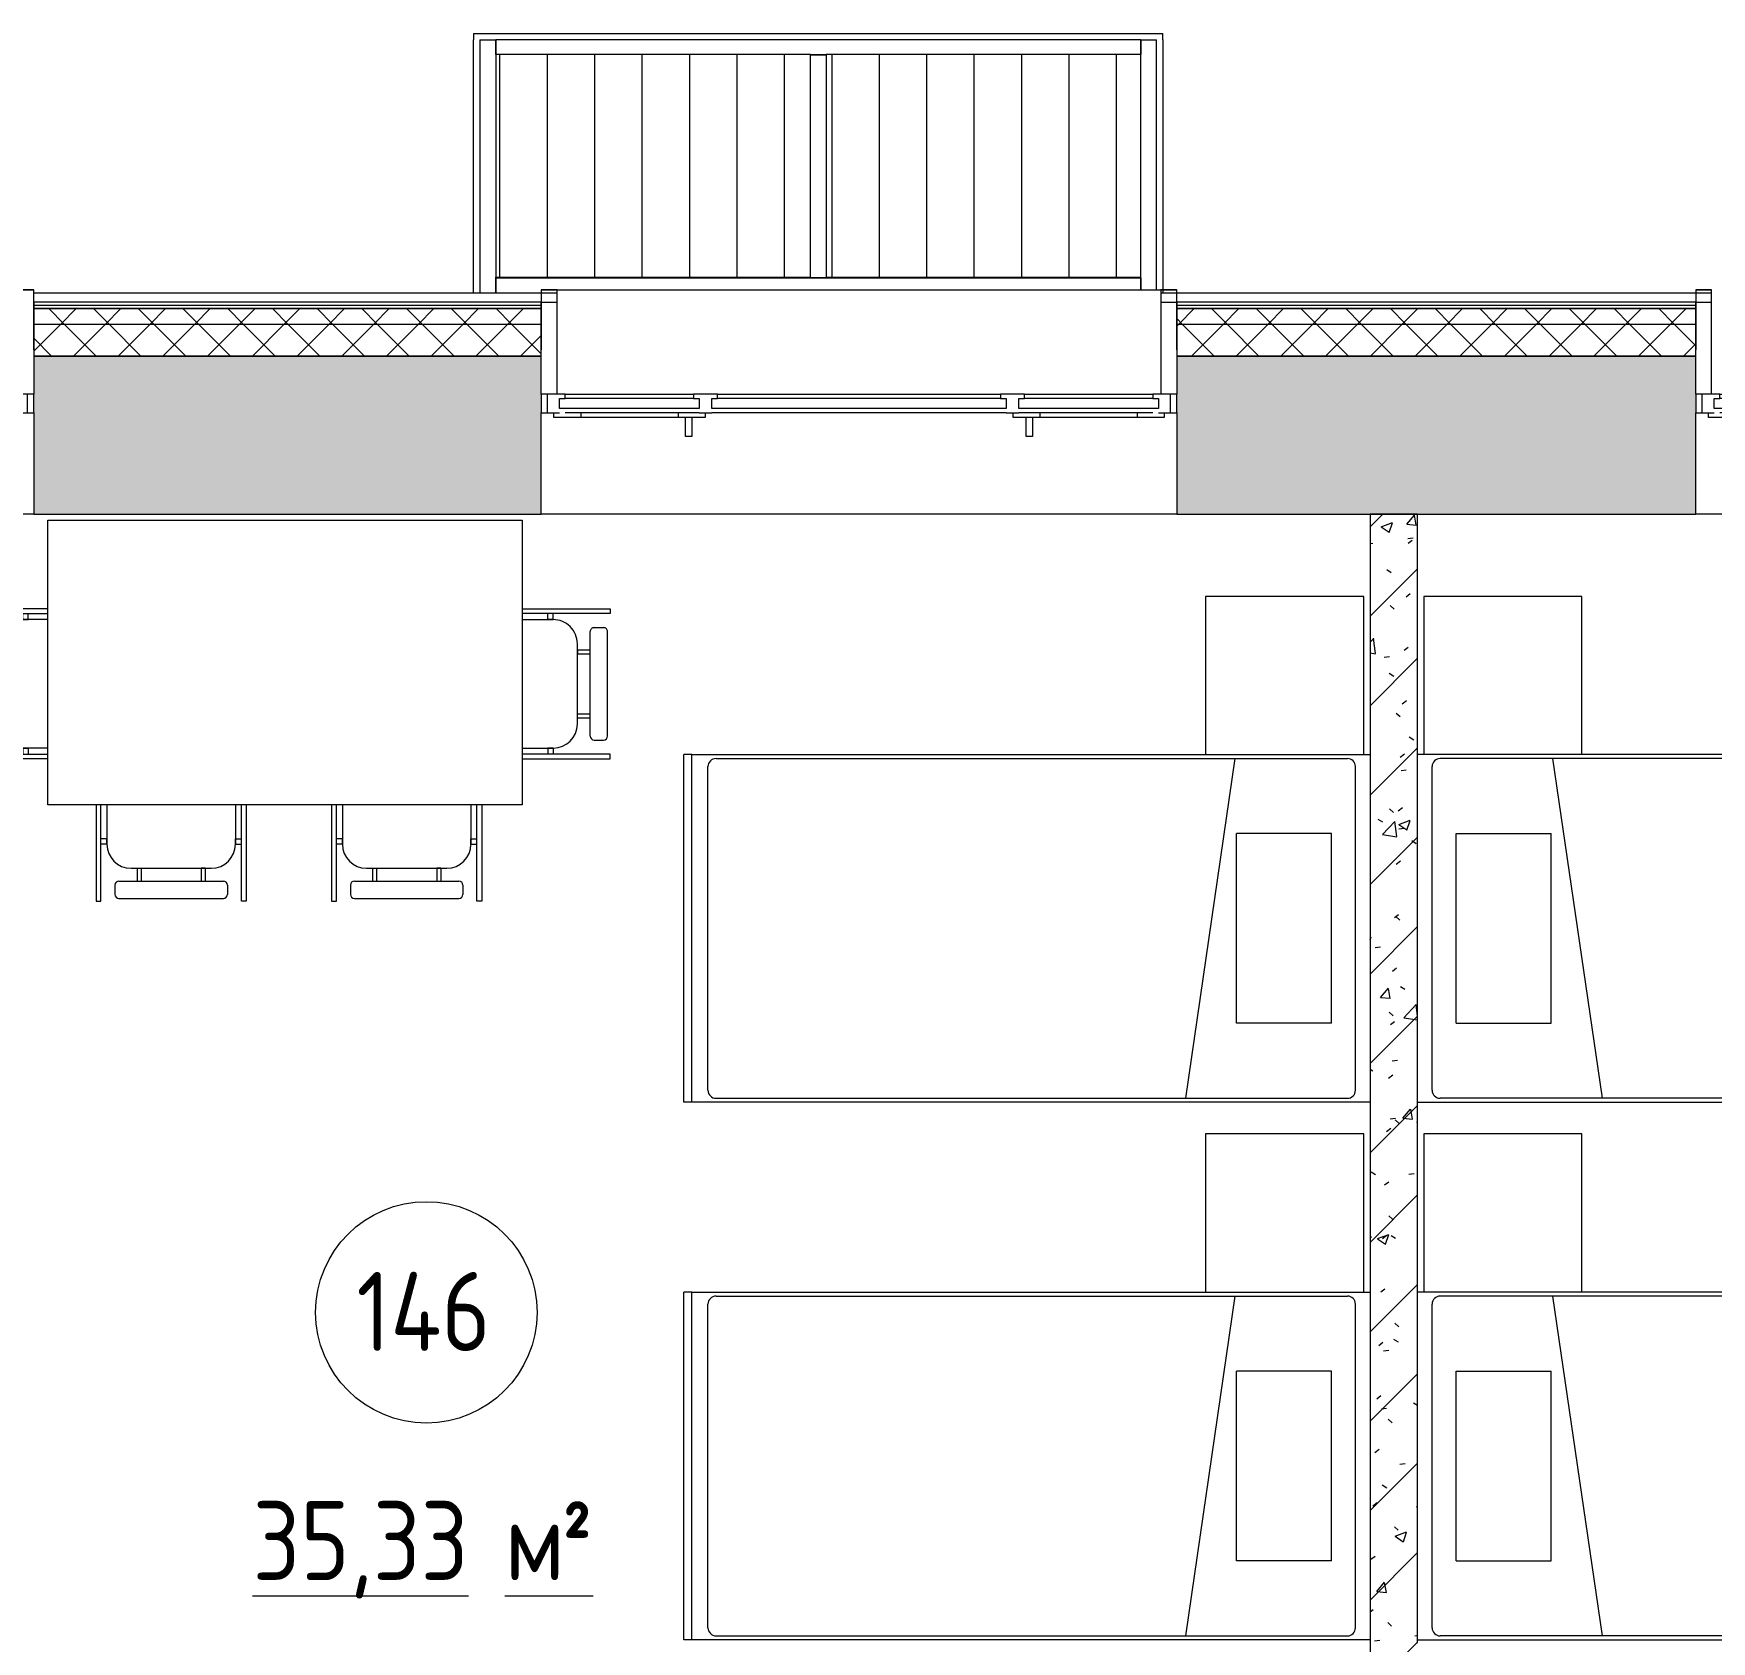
# Model space of a CAD drawing. Header units: millimetres. Extents: x -515342 to 330399, y -224905 to 507333.
# Drawn here: x -309875 to -304569, y -23759 to -18674 of the extents above; entities that cross this region are included whole.
import ezdxf

# ---------------------------------------------------------------- set-up
doc = ezdxf.new("R2010")
doc.units = ezdxf.units.MM
doc.layers.get('0').update_dxf_attribs({"lineweight": 0})
for name, color, linetype, lineweight in [('_ Окна', 7, 'Continuous', 0), ('Витраж', 7, 'Continuous', 0), ('Марки помещений', 7, 'Continuous', 0), ('Мебель', 7, 'Continuous', 0), ('Окна', 7, 'Continuous', 0), ('Панели витража', 7, 'Continuous', 0), ('Стены внутренние', 7, 'Continuous', 0), ('Стены наружные', 7, 'Continuous', 0), ('Стены несущие', 7, 'Continuous', 0), ('Стены отделка', 7, 'Continuous', 0), ('Стены перегородки', 7, 'Continuous', 0), ('Стены штриховка', 7, 'Continuous', 0)]:
    doc.layers.add(name, color=color, linetype=linetype, lineweight=lineweight)
doc.styles.add('GOST Common_1', font='', dxfattribs={"width": 0.9, "height": 250})
doc.styles.add('GOST Common_2', font='', dxfattribs={"width": 0.9, "height": 250})
doc.styles.get('GOST Common_1').set_extended_font_data('GOST Common')
doc.styles.get('GOST Common_2').set_extended_font_data('GOST Common')
pattern_1 = [(45, (0, 0), (-70.71068, 70.71068), []), (135, (0, 0), (-70.71068, -70.71068), [])]
pattern_2 = [(90, (0, 1380.71), (-150, 9e-15), [])]
pattern_3 = [(90, (0, 14773.38), (-150, 9e-15), [])]

# ---------------------------------------------------------------- blocks, each defined once
blk = doc.blocks.new('Окно_ПВХ_3Створки_1Фрамуга-верх - АР_Окно_ОП_1820_h_х1970_3ст2фр-в-9696728-О_АР_П_1_0_000_План 1 этажа')
at = {"layer": '_ Окна'}
for p, q in [((-929, 130), (-1005, 130)), ((-1005, 130), (-1005, 70)), ((-985, 70), (-985, 130)), ((-947, 84), (-947, 116)), ((-947, 116), (-929, 116)), ((-929, 116), (-929, 130)), ((-523, 116), (-929, 116)), ((-447, 130), (-523, 130)), ((-523, 130), (-523, 116)), ((-523, 116), (-505, 116)), ((-505, 116), (-505, 84)), ((-465, 84), (-465, 116)), ((-465, 116), (-447, 116)), ((-447, 116), (-447, 130)), ((447, 116), (-447, 116)), ((523, 130), (447, 130)), ((447, 130), (447, 116)), ((447, 116), (465, 116)), ((465, 116), (465, 84)), ((505, 84), (505, 116)), ((505, 116), (523, 116)), ((523, 116), (523, 130)), ((929, 116), (523, 116)), ((929, 130), (929, 116)), ((1005, 130), (929, 130)), ((929, 116), (947, 116)), ((947, 116), (947, 84)), ((985, 70), (985, 130)), ((1005, 70), (1005, 130)), ((-1005, 70), (-947, 70)), ((-965, 56), (-965, 70)), ((-880, 56), (-965, 56)), ((-505, 84), (-947, 84)), ((-880, 70), (-880, 56)), ((-572, 70), (-572, 56)), ((-487, 56), (-572, 56)), ((-505, 70), (-465, 70)), ((-487, 70), (-487, 56)), ((465, 84), (-465, 84)), ((465, 70), (505, 70)), ((487, 56), (487, 70)), ((572, 56), (487, 56)), ((947, 84), (505, 84)), ((572, 70), (572, 56)), ((880, 70), (880, 56)), ((965, 56), (880, 56)), ((947, 70), (1005, 70)), ((965, 70), (965, 56))]:
    blk.add_line(p, q, dxfattribs=at)
at = {"layer": 'Окна'}
for p, q in [((-929, 130), (-523, 130)), ((-447, 130), (447, 130)), ((523, 130), (929, 130)), ((-505, 70), (-929, 70)), ((-572, 56), (-880, 56)), ((-548.5, -4), (-548.5, 56)), ((-528.5, 56), (-528.5, -4)), ((465, 70), (-465, 70)), ((929, 70), (505, 70)), ((528.5, -4), (528.5, 56)), ((548.5, 56), (548.5, -4)), ((880, 56), (572, 56)), ((-528.5, -4), (-548.5, -4)), ((548.5, -4), (528.5, -4))]:
    blk.add_line(p, q, dxfattribs=at)
blk = doc.blocks.new('Прямоугольный импост - АР_Откос_Металлический_50х330 Белый Левый-9898760-О_АР_П_1_0_000_План 1 этажа')
at = {"layer": 'Витраж', "lineweight": 18}
for p, q in [((0, 40), (-50, 40)), ((-50, 40), (-50, -290)), ((-49, -290), (-49, 39)), ((-49, 39), (-1, 39)), ((-1, 39), (-1, -150)), ((0, -150), (0, 40)), ((-1, -150), (0, -150))]:
    blk.add_line(p, q, dxfattribs=at)
blk = doc.blocks.new('Прямоугольный импост - АР_Откос_Металлический_50х330 Коричневый Левый-9899774-О_АР_П_1_0_000_План 1 этажа')
at = {"layer": 'Витраж'}
blk.add_line((4449.2, 16115), (6359.2, 16115), dxfattribs=at)
blk = doc.blocks.new('Прямоугольный импост - АР_Откос_Металлический_50х330 Коричневый Правый-9899919-О_АР_П_1_0_000_План 1 этажа')
at = {"layer": 'Витраж', "lineweight": 18}
for p, q in [((-50, -290), (-50, 40)), ((-50, 40), (0, 40)), ((-1, 39), (-49, 39)), ((-49, 39), (-49, -290)), ((-1, -150), (-1, 39)), ((0, 40), (0, -150)), ((0, -150), (-1, -150))]:
    blk.add_line(p, q, dxfattribs=at)
blk = doc.blocks.new('Прямоугольный импост - АР_Откос_Металлический_50х330 Коричневый Левый-9899773-О_АР_П_1_0_000_План 1 этажа')
at = {"layer": 'Витраж', "lineweight": 18}
for p, q in [((0, 40), (-50, 40)), ((-50, 40), (-50, -290)), ((-49, -290), (-49, 39)), ((-49, 39), (-1, 39)), ((-1, 39), (-1, -150)), ((0, -150), (0, 40)), ((-1, -150), (0, -150))]:
    blk.add_line(p, q, dxfattribs=at)
blk = doc.blocks.new('Прямоугольный импост - АР_Откос_Металлический_50х330 Белый Правый-9899492-О_АР_П_1_0_000_План 1 этажа')
at = {"layer": 'Витраж', "lineweight": 18}
for p, q in [((-50, -290), (-50, 40)), ((-50, 40), (0, 40)), ((-1, 39), (-49, 39)), ((-49, 39), (-49, -290)), ((-1, -150), (-1, 39)), ((0, 40), (0, -150)), ((0, -150), (-1, -150))]:
    blk.add_line(p, q, dxfattribs=at)
blk = doc.blocks.new('Системная панель - АР_ПанельВитража_Монолитный поликарбонат 6мм-V168-О_АР_П_1_0_000_План 1 этажа')
at = {"layer": 'Панели витража'}
h = blk.add_hatch(dxfattribs=at)
h.set_pattern_fill('FP_67', color=256, style=0, pattern_type=2)
h.set_pattern_definition(pattern_2)
h.paths.add_polyline_path([(67384.9, 16154.1), (68379.9, 16154.1), (68379.9, 16859), (67384.9, 16859)])
h = blk.add_hatch(dxfattribs=at)
h.set_pattern_fill('FP_68', color=256, style=0, pattern_type=2)
h.set_pattern_definition(pattern_3)
h.paths.add_polyline_path([(68358.3, 16152.6), (68379.9, 16152.6), (68379.9, 16154.1), (67384.9, 16154.1), (67384.9, 16152.6)])
for p, q in [((68379.9, 16859), (67384.9, 16859)), ((67384.9, 16859), (67384.9, 16154.1)), ((68379.9, 16154.1), (68379.9, 16859)), ((67384.9, 16154.1), (68379.9, 16154.1)), ((67384.9, 16152.2), (67384.9, 16154.1)), ((68379.9, 16152.2), (68379.9, 16154.1))]:
    blk.add_line(p, q, dxfattribs=at)
blk = doc.blocks.new('Прямоугольный импост - АР_Импост_50х50 _труба_-10238076-О_АР_П_1_0_000_План 1 этажа')
at = {"layer": 'Витраж'}
for p, q in [((18736.4, 16859), (18736.4, 16905)), ((19756.4, 16905), (18736.4, 16905)), ((19756.4, 16857.4), (19731.4, 16857.4))]:
    blk.add_line(p, q, dxfattribs=at)
blk = doc.blocks.new('Прямоугольный импост - АР_Импост_50х50 _труба_-10238077-О_АР_П_1_0_000_План 1 этажа')
at = {"layer": 'Витраж'}
for p, q in [((55674.9, 16152.6), (56694.9, 16152.6)), ((56694.9, 16152.6), (56694.9, 16115))]:
    blk.add_line(p, q, dxfattribs=at)
blk = doc.blocks.new('Прямоугольный импост - АР_Импост_50х50 _труба_-V158-О_АР_П_1_0_000_План 1 этажа')
at = {"layer": 'Витраж'}
for p, q in [((56694.9, 16905), (56744.9, 16905)), ((56694.9, 16859), (56694.9, 16905)), ((56744.9, 16115), (56744.9, 16905)), ((56694.9, 16115), (56694.9, 16152.6))]:
    blk.add_line(p, q, dxfattribs=at)
blk = doc.blocks.new('Прямоугольный импост - АР_Импост_50х50 _труба_-V165-О_АР_П_1_0_000_План 1 этажа')
at = {"layer": 'Витраж'}
for p, q in [((62629.9, 16905), (62679.9, 16905)), ((62629.9, 16905), (62629.9, 16105)), ((62679.9, 16905), (62679.9, 16859)), ((62679.9, 16152.6), (62679.9, 16105))]:
    blk.add_line(p, q, dxfattribs=at)
blk = doc.blocks.new('Системная панель - АР_ПанельВитража_Монолитный поликарбонат 6мм-V169-О_АР_П_1_0_000_План 1 этажа')
at = {"layer": 'Панели витража'}
h = blk.add_hatch(dxfattribs=at)
h.set_pattern_fill('FP_67', color=256, style=0, pattern_type=2)
h.set_pattern_definition(pattern_2)
h.paths.add_polyline_path([(66339.9, 16154.1), (67334.9, 16154.1), (67334.9, 16859), (66339.9, 16859)])
h = blk.add_hatch(dxfattribs=at)
h.set_pattern_fill('FP_68', color=256, style=0, pattern_type=2)
h.set_pattern_definition(pattern_3)
h.paths.add_polyline_path([(66581.6, 16152.6), (67334.9, 16152.6), (67334.9, 16154.1), (66339.9, 16154.1), (66339.9, 16152.6)])
for p, q in [((67334.9, 16859), (66339.9, 16859)), ((66339.9, 16859), (66339.9, 16154.1)), ((67334.9, 16154.1), (67334.9, 16859)), ((66339.9, 16154.1), (67334.9, 16154.1)), ((66339.9, 16152.2), (66339.9, 16154.1)), ((67334.9, 16152.2), (67334.9, 16154.1))]:
    blk.add_line(p, q, dxfattribs=at)
blk = doc.blocks.new('Прямоугольный импост - АР_Импост_50х50 _труба_-10238080-О_АР_П_1_0_000_План 1 этажа')
at = {"layer": 'Витраж'}
for p, q in [((20776.4, 16905), (19756.4, 16905)), ((20776.4, 16905), (20776.4, 16859)), ((19781.4, 16857.4), (19756.4, 16857.4))]:
    blk.add_line(p, q, dxfattribs=at)
blk = doc.blocks.new('Прямоугольный импост - АР_Импост_50х50 _труба_-V167-О_АР_П_1_0_000_План 1 этажа')
at = {"layer": 'Витраж'}
for p, q in [((62679.9, 16105), (62679.9, 16152.6)), ((62679.9, 16152.6), (63699.9, 16152.6))]:
    blk.add_line(p, q, dxfattribs=at)
blk = doc.blocks.new('Прямоугольный импост - АР_Импост_50х50 _труба_-V161-О_АР_П_1_0_000_План 1 этажа')
at = {"layer": 'Витраж'}
for p, q in [((55649.9, 16857.4), (55699.9, 16857.4)), ((55699.9, 16152.6), (55649.9, 16152.6))]:
    blk.add_line(p, q, dxfattribs=at)
blk = doc.blocks.new('СД_Люблино_Фасады_rvt-1-О_АР_П_1_0_000_План 1 этажа')
at = {"layer": 'Стены внутренние'}
h = blk.add_hatch(dxfattribs=at)
h.set_pattern_fill('FP_1', color=256, style=0, pattern_type=2)
h.set_pattern_definition([(45, (0, 0), (-224.5064, 224.5064), []), (45, (224.5, 0), (-224.5064, 224.5064), [396.875, -79.375, 3.353, -76.022])])
h.paths.add_polyline_path([(95008.7, 15405), (95268.9, 15405), (95268.9, 15905), (93672.7, 15905), (93672.7, 15405), (94120.4, 15405)])
h.paths.add_polyline_path([(101935, 15405), (101935, 15905), (97278.9, 15905), (97278.9, 15405), (101435, 15405)])
h.paths.add_polyline_path([(91662.7, 15405), (91662.7, 15905), (90062.5, 15905), (90062.5, 15405), (91455.3, 15405)])
h.paths.add_polyline_path([(88052.5, 15405), (88052.5, 15905), (86472.6, 15905), (86472.6, 15405), (87902, 15405)])
h.paths.add_polyline_path([(83460.2, 15405), (84462.6, 15405), (84462.6, 15905), (82935.3, 15905), (82935.3, 15405)])
h.paths.add_polyline_path([(80925.3, 15405), (80925.3, 15905), (79340.3, 15905), (79340.3, 15405), (80795.2, 15405)])
h.paths.add_polyline_path([(72144.8, 15405), (73729.7, 15405), (73729.7, 15905), (72144.8, 15905), (72144.8, 15520.8)])
h.paths.add_polyline_path([(70134.8, 15405), (70134.8, 15905), (68493.6, 15905), (68493.6, 15405), (69731.3, 15405)])
h.paths.add_polyline_path([(76353.4, 15405), (77330.3, 15405), (77330.3, 15905), (75739.7, 15905), (75739.7, 15405)])
h.paths.add_polyline_path([(60500.1, 15405), (62868.6, 15405), (62868.6, 15905), (60500.1, 15905), (60500.1, 15725)])
h.paths.add_polyline_path([(64878.6, 15405), (66483.6, 15405), (66483.6, 15905), (64878.6, 15905), (64878.6, 15520.8)])
h.paths.add_polyline_path([(58090.1, 15405), (58090.1, 15905), (56894.2, 15905), (56894.2, 15405), (57698.2, 15405)])
h.paths.add_polyline_path([(51650.9, 15405), (54484.2, 15405), (54484.2, 15905), (51650.9, 15905)])
h.paths.add_polyline_path([(49990.9, 15405), (49990.9, 15905), (47243.8, 15905), (47243.8, 15405), (49703, 15405)])
h.paths.add_polyline_path([(40819.6, 15405), (41213.8, 15405), (41213.8, 15905), (38819.5, 15905), (38819.5, 15405), (39931.2, 15405)])
h.paths.add_polyline_path([(44833.8, 15405), (44833.8, 15905), (43623.8, 15905), (43623.8, 15405), (44430.3, 15405)])
h.paths.add_polyline_path([(36809.5, 15405), (36809.5, 15905), (35219.5, 15905), (35219.5, 15405), (36406, 15405)])
h.paths.add_polyline_path([(29609.5, 15405), (29609.5, 15905), (28023.1, 15905), (28023.1, 15405), (29271.1, 15405)])
h.paths.add_polyline_path([(31619.5, 15405), (33209.5, 15405), (33209.5, 15905), (31619.5, 15905), (31619.5, 15520.8)])
h.paths.add_polyline_path([(17210.3, 15405), (18800.9, 15405), (18800.9, 15905), (17210.3, 15905), (17210.3, 15725)])
h.paths.add_polyline_path([(20810.9, 15405), (22415.8, 15405), (22415.8, 15905), (20810.9, 15905), (20810.9, 15725)])
h.paths.add_polyline_path([(15200.3, 15405), (15200.3, 15905), (13615.3, 15905), (13615.3, 15405), (15057.5, 15405)])
h.paths.add_polyline_path([(24425.8, 15405), (26013.1, 15405), (26013.1, 15905), (24425.8, 15905), (24425.8, 15520.8)])
h.paths.add_polyline_path([(10024.1, 15405), (11605.3, 15405), (11605.3, 15905), (10024.1, 15905), (10024.1, 15725)])
h.paths.add_polyline_path([(6409.2, 15405), (8014.1, 15405), (8014.1, 15905), (6409.2, 15905), (6409.2, 15725)])
h.paths.add_polyline_path([(4399.2, 15405), (4399.2, 15905), (2875, 15905), (2875, 15405), (4397.3, 15405)])
h.paths.add_polyline_path([(1325, 15405), (1325, 15905), (-305, 15905), (-305, 15405), (843.9, 15405)])
at = {"layer": 'Стены наружные'}
h = blk.add_hatch(dxfattribs=at)
h.set_pattern_fill('FP_10', color=256, style=0, pattern_type=2)
h.set_pattern_definition(pattern_1)
h.paths.add_polyline_path([(102085, 16005), (102085, 16055), (97278.9, 16055), (97278.9, 16005), (102035, 16005)])
h.paths.add_polyline_path([(95268.9, 16005), (95268.9, 16055), (93672.7, 16055), (93672.7, 16005), (95008.7, 16005)])
h.paths.add_polyline_path([(83460.2, 16005), (84462.6, 16005), (84462.6, 16055), (82935.3, 16055), (82935.3, 16005)])
h.paths.add_polyline_path([(86472.6, 16005), (88052.5, 16005), (88052.5, 16055), (86472.6, 16055)])
h.paths.add_polyline_path([(80925.3, 16005), (80925.3, 16055), (79340.3, 16055), (79340.3, 16005), (80795.2, 16005)])
h.paths.add_polyline_path([(90062.5, 16005), (91662.7, 16005), (91662.7, 16055), (90062.5, 16055)])
h.paths.add_polyline_path([(77330.3, 16005), (77330.3, 16055), (75739.7, 16055), (75739.7, 16005), (77241.8, 16005)])
h.paths.add_polyline_path([(51650.9, 16005), (54484.2, 16005), (54484.2, 16055), (51650.9, 16055)])
h.paths.add_polyline_path([(70134.8, 16005), (70134.8, 16055), (68493.6, 16055), (68493.6, 16005), (69246.7, 16005)])
h.paths.add_polyline_path([(61251.5, 16005), (62868.6, 16005), (62868.6, 16055), (60500.1, 16055), (60500.1, 16005)])
h.paths.add_polyline_path([(72144.8, 16005), (73729.7, 16005), (73729.7, 16055), (72144.8, 16055)])
h.paths.add_polyline_path([(57698.2, 16005), (58090.1, 16005), (58090.1, 16055), (56894.2, 16055), (56894.2, 16005)])
h.paths.add_polyline_path([(66483.6, 16005), (66483.6, 16055), (64878.6, 16055), (64878.6, 16005), (65693.3, 16005)])
h.paths.add_polyline_path([(49990.9, 16005), (49990.9, 16055), (47243.8, 16055), (47243.8, 16005), (49703, 16005)])
h.paths.add_polyline_path([(36377.8, 16005), (36809.5, 16005), (36809.5, 16055), (35219.5, 16055), (35219.5, 16005), (35489.5, 16005)])
h.paths.add_polyline_path([(39042.9, 16005), (41213.8, 16005), (41213.8, 16055), (38819.5, 16055), (38819.5, 16005)])
h.paths.add_polyline_path([(44373, 16005), (44833.8, 16005), (44833.8, 16055), (43623.8, 16055), (43623.8, 16005)])
h.paths.add_polyline_path([(29271.1, 16005), (29609.5, 16005), (29609.5, 16055), (28023.1, 16055), (28023.1, 16005), (28382.7, 16005)])
h.paths.add_polyline_path([(24425.8, 16005), (26013.1, 16005), (26013.1, 16055), (24425.8, 16055)])
h.paths.add_polyline_path([(33209.5, 16005), (33209.5, 16055), (31619.5, 16055), (31619.5, 16005), (32824.4, 16005)])
h.paths.add_polyline_path([(11605.3, 16005), (11605.3, 16055), (10024.1, 16055), (10024.1, 16005), (11504.1, 16005)])
h.paths.add_polyline_path([(20810.9, 16005), (22415.8, 16005), (22415.8, 16055), (20810.9, 16055)])
h.paths.add_polyline_path([(18610.9, 16005), (18800.9, 16005), (18800.9, 16055), (17210.3, 16055), (17210.3, 16005), (17722.5, 16005)])
h.paths.add_polyline_path([(15200.3, 16005), (15200.3, 16055), (13615.3, 16055), (13615.3, 16005), (15057.5, 16005)])
h.paths.add_polyline_path([(8014.1, 16005), (8014.1, 16055), (6409.2, 16055), (6409.2, 16005), (7950.7, 16005)])
h.paths.add_polyline_path([(397.7, 16005), (397.7, 16055), (-405, 16055), (-405, 16005), (-44.4, 16005)])
h.paths.add_polyline_path([(4399.2, 16005), (4399.2, 16055), (3897.7, 16055), (3897.7, 16005), (4397.3, 16005)])
h = blk.add_hatch(dxfattribs=at)
h.set_pattern_fill('FP_10', color=256, style=0, pattern_type=2)
h.set_pattern_definition(pattern_1)
h.paths.add_polyline_path([(93672.7, 15905), (95268.9, 15905), (95268.9, 16005), (93672.7, 16005)])
h.paths.add_polyline_path([(102035, 15905), (102035, 16005), (97278.9, 16005), (97278.9, 15905), (101935, 15905)])
h.paths.add_polyline_path([(84348.6, 15905), (84462.6, 15905), (84462.6, 16005), (82935.3, 16005), (82935.3, 15905), (83460.2, 15905)])
h.paths.add_polyline_path([(87013.6, 15905), (88052.5, 15905), (88052.5, 16005), (86472.6, 16005), (86472.6, 15905)])
h.paths.add_polyline_path([(90062.5, 15905), (91662.7, 15905), (91662.7, 16005), (90062.5, 16005)])
h.paths.add_polyline_path([(73688.4, 15905), (73729.7, 15905), (73729.7, 16005), (72144.8, 16005), (72144.8, 15905), (72800.1, 15905)])
h.paths.add_polyline_path([(75739.7, 15905), (77330.3, 15905), (77330.3, 16005), (75739.7, 16005)])
h.paths.add_polyline_path([(79340.3, 15905), (80925.3, 15905), (80925.3, 16005), (79340.3, 16005)])
h.paths.add_polyline_path([(69246.7, 15905), (70134.8, 15905), (70134.8, 16005), (68493.6, 16005), (68493.6, 15905)])
h.paths.add_polyline_path([(62868.6, 15905), (62868.6, 16005), (60500.1, 16005), (60500.1, 15905), (62139.9, 15905)])
h.paths.add_polyline_path([(65693.3, 15905), (66483.6, 15905), (66483.6, 16005), (64878.6, 16005), (64878.6, 15905)])
h.paths.add_polyline_path([(52368.1, 15905), (54484.2, 15905), (54484.2, 16005), (51650.9, 16005), (51650.9, 15905)])
h.paths.add_polyline_path([(58090.1, 15905), (58090.1, 16005), (56894.2, 16005), (56894.2, 15905), (57698.2, 15905)])
h.paths.add_polyline_path([(47926.3, 15905), (49990.9, 15905), (49990.9, 16005), (47243.8, 16005), (47243.8, 15905)])
h.paths.add_polyline_path([(43623.8, 15905), (44833.8, 15905), (44833.8, 16005), (43623.8, 16005)])
h.paths.add_polyline_path([(41213.8, 15905), (41213.8, 16005), (38819.5, 16005), (38819.5, 15905), (40819.6, 15905)])
h.paths.add_polyline_path([(31936.1, 15905), (33209.5, 15905), (33209.5, 16005), (31619.5, 16005), (31619.5, 15905)])
h.paths.add_polyline_path([(36809.5, 15905), (36809.5, 16005), (35219.5, 16005), (35219.5, 15905), (36377.8, 15905)])
h.paths.add_polyline_path([(29609.5, 15905), (29609.5, 16005), (28023.1, 16005), (28023.1, 15905), (29271.1, 15905)])
h.paths.add_polyline_path([(26013.1, 15905), (26013.1, 16005), (24425.8, 16005), (24425.8, 15905), (25717.7, 15905)])
h.paths.add_polyline_path([(20810.9, 15905), (22415.8, 15905), (22415.8, 16005), (20810.9, 16005)])
h.paths.add_polyline_path([(18800.9, 15905), (18800.9, 16005), (17210.3, 16005), (17210.3, 15905), (18610.9, 15905)])
h.paths.add_polyline_path([(15057.5, 15905), (15200.3, 15905), (15200.3, 16005), (13615.3, 16005), (13615.3, 15905)])
h.paths.add_polyline_path([(11504.1, 15905), (11605.3, 15905), (11605.3, 16005), (10024.1, 16005), (10024.1, 15905)])
h.paths.add_polyline_path([(8014.1, 15905), (8014.1, 16005), (6409.2, 16005), (6409.2, 15905), (7950.7, 15905)])
h.paths.add_polyline_path([(-44.4, 15905), (397.7, 15905), (397.7, 16005), (-305, 16005), (-305, 15905)])
h.paths.add_polyline_path([(4399.2, 15905), (4399.2, 16005), (3897.7, 16005), (3897.7, 15905), (4397.3, 15905)])
at = {"layer": 'Стены внутренние'}
for p, q in [((66269.9, 16925), (68449.9, 16925)), ((66269.9, 16925), (66269.9, 16905)), ((66269.9, 16105), (66269.9, 16905)), ((68449.9, 16905), (68449.9, 16925)), ((68449.9, 16905), (68449.9, 16114.9)), ((64878.6, 16105), (66483.6, 16105)), ((66484.5, 16105), (66532.6, 16105)), ((68444.5, 16105), (68492.6, 16105)), ((68449.9, 16114), (68449.9, 16105)), ((68493.6, 16105), (70134.8, 16105)), ((70135.7, 16105), (70183.8, 16105)), ((66484.4, 16075), (66532.7, 16075)), ((68444.4, 16075), (68492.8, 16075)), ((70135.6, 16075), (70183.9, 16075)), ((64878.6, 15405), (62868.6, 15405)), ((68493.6, 15405), (66483.6, 15405)), ((72144.8, 15405), (70134.8, 15405))]:
    blk.add_line(p, q, dxfattribs=at)
at = {"layer": 'Стены несущие'}
for p, q in [((64878.6, 15905), (64878.6, 15785)), ((66483.6, 15905), (64878.6, 15905)), ((64878.6, 15905), (66483.6, 15905)), ((66483.6, 15785), (66483.6, 15905)), ((68493.6, 15905), (68493.6, 15785)), ((70134.8, 15905), (68493.6, 15905)), ((68493.6, 15905), (70134.8, 15905)), ((70134.8, 15785), (70134.8, 15905)), ((64878.6, 15725), (64878.6, 15405)), ((66483.6, 15405), (66483.6, 15725)), ((68493.6, 15725), (68493.6, 15405)), ((70134.8, 15405), (70134.8, 15725)), ((64878.6, 15405), (66483.6, 15405)), ((68493.6, 15405), (70134.8, 15405))]:
    blk.add_line(p, q, dxfattribs=at)
at = {"layer": 'Стены отделка', "lineweight": 9}
for p, q in [((66483.6, 16075), (64878.6, 16075)), ((64878.6, 16075), (64878.6, 16065)), ((64878.6, 16065), (64878.6, 16055)), ((64878.6, 16055), (64878.6, 16005)), ((66483.6, 16065), (66483.6, 16075)), ((66483.6, 16055), (66483.6, 16065)), ((66483.6, 16005), (66483.6, 16055)), ((70134.8, 16075), (68493.6, 16075)), ((68493.6, 16075), (68493.6, 16065)), ((68493.6, 16065), (68493.6, 16055)), ((68493.6, 16055), (68493.6, 16005)), ((70134.8, 16065), (70134.8, 16075)), ((70134.8, 16055), (70134.8, 16065)), ((70134.8, 16005), (70134.8, 16055)), ((64878.6, 16005), (64878.6, 15905)), ((66483.6, 15905), (66483.6, 16005)), ((68493.6, 16005), (68493.6, 15905)), ((70134.8, 15905), (70134.8, 16005))]:
    blk.add_line(p, q, dxfattribs=at)
at = {"layer": 'Стены штриховка'}
for p, q in [((66483.6, 16065), (64878.6, 16065)), ((66483.6, 16055), (64878.6, 16055)), ((64878.6, 16055), (66483.6, 16055)), ((70134.8, 16065), (68493.6, 16065)), ((70134.8, 16055), (68493.6, 16055)), ((68493.6, 16055), (70134.8, 16055)), ((66483.6, 16005), (64878.6, 16005)), ((70134.8, 16005), (68493.6, 16005))]:
    blk.add_line(p, q, dxfattribs=at)
at = {"layer": 'Витраж', "lineweight": 9}
for name, p in [('Прямоугольный импост - АР_Импост_50х50 _труба_-V165-О_АР_П_1_0_000_План 1 этажа', (3660, 0)), ('Прямоугольный импост - АР_Импост_50х50 _труба_-10238076-О_АР_П_1_0_000_План 1 этажа', (47603.5, 0)), ('Прямоугольный импост - АР_Импост_50х50 _труба_-10238080-О_АР_П_1_0_000_План 1 этажа', (47603.5, 0)), ('Прямоугольный импост - АР_Импост_50х50 _труба_-V158-О_АР_П_1_0_000_План 1 этажа', (11685, 0)), ('Прямоугольный импост - АР_Импост_50х50 _труба_-V161-О_АР_П_1_0_000_План 1 этажа', (11685, 0)), ('Прямоугольный импост - АР_Импост_50х50 _труба_-V167-О_АР_П_1_0_000_План 1 этажа', (3660, 0)), ('Прямоугольный импост - АР_Импост_50х50 _труба_-10238077-О_АР_П_1_0_000_План 1 этажа', (11685, 0)), ('Прямоугольный импост - АР_Откос_Металлический_50х330 Белый Левый-9898760-О_АР_П_1_0_000_План 1 этажа', (64878.6, 16075)), ('Прямоугольный импост - АР_Откос_Металлический_50х330 Коричневый Левый-9899774-О_АР_П_1_0_000_План 1 этажа', (62084.4, 0)), ('Прямоугольный импост - АР_Откос_Металлический_50х330 Коричневый Левый-9899773-О_АР_П_1_0_000_План 1 этажа', (68493.6, 16075))]:
    blk.add_blockref(name, p, dxfattribs=at)
at = {"layer": 'Витраж', "lineweight": 9, "extrusion": (0, 0, -1)}
for name, p in [('Прямоугольный импост - АР_Откос_Металлический_50х330 Коричневый Правый-9899919-О_АР_П_1_0_000_План 1 этажа', (-66483.6, 16075)), ('Прямоугольный импост - АР_Откос_Металлический_50х330 Белый Правый-9899492-О_АР_П_1_0_000_План 1 этажа', (-70134.8, 16075))]:
    blk.add_blockref(name, p, dxfattribs=at)
at = {"layer": 'Окна', "lineweight": 9}
for p in [(63873.6, 15655), (67488.6, 15655), (71139.8, 15655)]:
    blk.add_blockref('Окно_ПВХ_3Створки_1Фрамуга-верх - АР_Окно_ОП_1820_h_х1970_3ст2фр-в-9696728-О_АР_П_1_0_000_План 1 этажа', p, dxfattribs=at)
at = {"layer": 'Панели витража', "lineweight": 9}
for name in ['Системная панель - АР_ПанельВитража_Монолитный поликарбонат 6мм-V169-О_АР_П_1_0_000_План 1 этажа', 'Системная панель - АР_ПанельВитража_Монолитный поликарбонат 6мм-V168-О_АР_П_1_0_000_План 1 этажа']:
    blk.add_blockref(name, (0, 0), dxfattribs=at)
blk = doc.blocks.new('Кровать-Больница - 1100 x 2200 мм-V21-О_АР_П_1_0_000_План 1 этажа')
at = {"layer": 'Мебель'}
for p, q in [((-141.5, 678.8), (-141.5, -1465.6)), ((958.5, -1465.6), (958.5, 678.8)), ((-128.8, -1389.4), (-128.8, 607.4)), ((-103.4, 632.8), (920.4, 632.8)), ((945.8, -1389.4), (945.8, 607.4)), ((108.5, 556.6), (108.5, 256.6)), ((108.5, 556.6), (708.5, 556.6)), ((708.5, 556.6), (708.5, 256.6)), ((945.8, 251.8), (-128.8, 95.1)), ((108.5, 256.6), (708.5, 256.6)), ((-103.4, -1414.8), (920.4, -1414.8)), ((-141.5, -1465.6), (-141.5, -1491)), ((-141.5, -1465.6), (958.5, -1465.6)), ((958.5, -1465.6), (958.5, -1491)), ((-141.5, -1491), (958.5, -1491))]:
    blk.add_line(p, q, dxfattribs=at)
for centre, start, end in [((-103.4, 607.4), 90, 180), ((920.4, 607.4), 0, 90), ((-103.4, -1389.4), 180, 270), ((920.4, -1389.4), 270, 0)]:
    blk.add_arc(centre, 25.4, start, end, dxfattribs=at)
blk = doc.blocks.new('Прикроватная тумба - Прикроватная тумба-V22-О_АР_П_1_0_000_План 1 этажа')
at = {"layer": 'Мебель'}
for p, q in [((500, 500), (0, 500)), ((0, 500), (0, 0)), ((500, 0), (500, 500))]:
    blk.add_line(p, q, dxfattribs=at)
blk = doc.blocks.new('Стол-Прямоугольный - 1500х900 мм-8945557-О_АР_П_1_0_000_План 1 этажа')
at = {"layer": 'Мебель'}
for p, q in [((-750, 450), (750, 450)), ((-750, -450), (-750, 450)), ((750, 450), (750, -450)), ((750, -450), (-750, -450))]:
    blk.add_line(p, q, dxfattribs=at)
blk = doc.blocks.new('Стул-Штабель - Стул-Штабель-8767036-О_АР_П_1_0_000_План 1 этажа')
at = {"layer": 'Мебель'}
for p, q in [((-416.6, -124.4), (-416.6, 134.5)), ((-416.6, 134.5), (-401.3, 134.5)), ((-401.3, 134.5), (-401.3, -124.4)), ((-356.8, 84.1), (-356.8, 113.6)), ((-344.1, 126.3), (-13.9, 126.3)), ((-1.2, 84.1), (-1.2, 113.6)), ((43.2, 134.5), (43.2, -124.4)), ((58.6, 134.5), (43.2, 134.5)), ((58.6, -124.4), (58.6, 134.5)), ((-344.1, 71.4), (-13.9, 71.4)), ((-286.9, 30.8), (-286.9, 71.4)), ((-274.2, 30.8), (-274.2, 71.4)), ((-83.8, 30.8), (-83.8, 71.4)), ((-71.1, 30.8), (-71.1, 71.4)), ((-306, 30.8), (-52, 30.8)), ((-286.9, 30.8), (-274.2, 30.8)), ((-71.1, 30.8), (-83.8, 30.8)), ((-401.3, -45.4), (-401.3, -62.4)), ((-382.2, -45.4), (-401.3, -45.4)), ((-382.2, -45.4), (-382.2, -62.4)), ((-382.2, -124.4), (-382.2, -45.4)), ((24.2, -45.4), (24.2, -62.4)), ((24.2, -45.4), (43.2, -45.4)), ((24.2, -124.4), (24.2, -45.4)), ((43.2, -45.4), (43.2, -62.4)), ((-382.2, -62.4), (-401.3, -62.4)), ((24.2, -62.4), (43.2, -62.4))]:
    blk.add_line(p, q, dxfattribs=at)
for centre, radius, start, end in [((-344.1, 113.6), 12.7, 90, 180), ((-13.9, 113.6), 12.7, 360, 90), ((-344.1, 84.1), 12.7, 180, 270), ((-13.9, 84.1), 12.7, 270, 0), ((-306, -45.4), 76.2, 90, 180), ((-52, -45.4), 76.2, 360, 90)]:
    blk.add_arc(centre, radius, start, end, dxfattribs=at)
blk = doc.blocks.new('Стул-Штабель - Стул-Штабель-8766705-О_АР_П_1_0_000_План 1 этажа')
at = {"layer": 'Мебель'}
for p, q in [((-416.6, 143.8), (-416.6, -134.5)), ((-401.3, -134.5), (-401.3, 143.8)), ((-382.2, 143.8), (-382.2, 45.4)), ((24.2, 143.8), (24.2, 45.4)), ((43.2, -134.5), (43.2, 143.8)), ((58.6, 143.8), (58.6, -134.5)), ((-401.3, 45.4), (-401.3, 62.4)), ((-382.2, 62.4), (-401.3, 62.4)), ((-382.2, 45.4), (-382.2, 62.4)), ((24.2, 62.4), (43.2, 62.4)), ((24.2, 45.4), (24.2, 62.4)), ((43.2, 45.4), (43.2, 62.4)), ((-382.2, 45.4), (-401.3, 45.4)), ((24.2, 45.4), (43.2, 45.4)), ((-306, -30.8), (-52, -30.8)), ((-286.9, -30.8), (-286.9, -71.4)), ((-286.9, -30.8), (-274.2, -30.8)), ((-274.2, -30.8), (-274.2, -71.4)), ((-83.8, -30.8), (-83.8, -71.4)), ((-71.1, -30.8), (-83.8, -30.8)), ((-71.1, -30.8), (-71.1, -71.4)), ((-356.8, -84.1), (-356.8, -113.6)), ((-344.1, -71.4), (-13.9, -71.4)), ((-1.2, -84.1), (-1.2, -113.6)), ((-416.6, -134.5), (-401.3, -134.5)), ((-344.1, -126.3), (-13.9, -126.3)), ((58.6, -134.5), (43.2, -134.5))]:
    blk.add_line(p, q, dxfattribs=at)
for centre, radius, start, end in [((-306, 45.4), 76.2, 180, 270), ((-52, 45.4), 76.2, 270, 0), ((-344.1, -84.1), 12.7, 90, 180), ((-13.9, -84.1), 12.7, 360, 90), ((-344.1, -113.6), 12.7, 180, 270), ((-13.9, -113.6), 12.7, 270, 0)]:
    blk.add_arc(centre, radius, start, end, dxfattribs=at)
blk = doc.blocks.new('Стул-Штабель - Стул-Штабель-V18-О_АР_П_1_0_000_План 1 этажа')
at = {"layer": 'Мебель'}
for p, q in [((-416.6, 169.6), (-416.6, -134.5)), ((-401.3, -134.5), (-401.3, 169.6)), ((-382.2, 169.6), (-382.2, 45.4)), ((24.2, 169.6), (24.2, 45.4)), ((43.2, -134.5), (43.2, 169.6)), ((58.6, 169.6), (58.6, -134.5)), ((-401.3, 45.4), (-401.3, 62.4)), ((-382.2, 62.4), (-401.3, 62.4)), ((-382.2, 45.4), (-382.2, 62.4)), ((24.2, 62.4), (43.2, 62.4)), ((24.2, 45.4), (24.2, 62.4)), ((43.2, 45.4), (43.2, 62.4)), ((-382.2, 45.4), (-401.3, 45.4)), ((24.2, 45.4), (43.2, 45.4)), ((-306, -30.8), (-52, -30.8)), ((-286.9, -30.8), (-286.9, -71.4)), ((-286.9, -30.8), (-274.2, -30.8)), ((-274.2, -30.8), (-274.2, -71.4)), ((-83.8, -30.8), (-83.8, -71.4)), ((-71.1, -30.8), (-83.8, -30.8)), ((-71.1, -30.8), (-71.1, -71.4)), ((-356.8, -84.1), (-356.8, -113.6)), ((-344.1, -71.4), (-13.9, -71.4)), ((-1.2, -84.1), (-1.2, -113.6)), ((-416.6, -134.5), (-401.3, -134.5)), ((-344.1, -126.3), (-13.9, -126.3)), ((58.6, -134.5), (43.2, -134.5))]:
    blk.add_line(p, q, dxfattribs=at)
for centre, radius, start, end in [((-306, 45.4), 76.2, 180, 270), ((-52, 45.4), 76.2, 270, 0), ((-344.1, -84.1), 12.7, 90, 180), ((-13.9, -84.1), 12.7, 360, 90), ((-344.1, -113.6), 12.7, 180, 270), ((-13.9, -113.6), 12.7, 270, 0)]:
    blk.add_arc(centre, radius, start, end, dxfattribs=at)
blk = doc.blocks.new('Кровать-Больница - 1100 x 2200 мм-V25-О_АР_П_1_0_000_План 1 этажа')
at = {"layer": 'Мебель'}
for p, q in [((-141.5, 1491), (958.5, 1491)), ((-141.5, 1465.6), (-141.5, 1491)), ((958.5, 1465.6), (958.5, 1491)), ((-141.5, -679.2), (-141.5, 1465.6)), ((-141.5, 1465.6), (958.5, 1465.6)), ((958.5, 1465.6), (958.5, -679.2)), ((-128.8, 1389.4), (-128.8, -607.4)), ((-103.4, 1414.8), (920.4, 1414.8)), ((945.8, 1389.4), (945.8, -607.4)), ((945.8, -251.8), (-128.8, -95.1)), ((108.5, -256.6), (708.5, -256.6)), ((108.5, -556.6), (108.5, -256.6)), ((708.5, -556.6), (708.5, -256.6)), ((108.5, -556.6), (708.5, -556.6)), ((-103.4, -632.8), (920.4, -632.8))]:
    blk.add_line(p, q, dxfattribs=at)
for centre, start, end in [((-103.4, 1389.4), 90, 180), ((920.4, 1389.4), 0, 90), ((-103.4, -607.4), 180, 270), ((920.4, -607.4), 270, 0)]:
    blk.add_arc(centre, 25.4, start, end, dxfattribs=at)
blk = doc.blocks.new('Прикроватная тумба - Прикроватная тумба-V8-О_АР_П_1_0_000_План 1 этажа')
at = {"layer": 'Мебель'}
for p, q in [((0, 0), (0, -500)), ((500, -500), (500, 0)), ((0, -500), (500, -500))]:
    blk.add_line(p, q, dxfattribs=at)
blk = doc.blocks.new('ASVP_Марка_Помещение_ДваЗначения - Номер Площадь-685795-О_АР_П_1_0_000_План 1 этажа')
at = {"layer": 'Марки помещений'}
blk.add_circle((0, 0), 3.5, dxfattribs=at)

msp = doc.modelspace()

# ---------------------------------------------------------------- hatches: boundary and pattern name
at = {"layer": 'Стены внутренние'}
h = msp.add_hatch(dxfattribs=at)
h.set_pattern_fill('FP_3', color=256, style=0, pattern_type=2)
h.set_pattern_definition([(45, (-374753.14, -35598.53), (-141.42136, 141.42136), [])])
h.paths.add_polyline_path([(-305506.4696, -26203.5295), (-305498.1427, -26203.5295), (-305498.1427, -20193.5295), (-305648.1427, -20193.5295), (-305648.1427, -26203.5295)])
h = msp.add_hatch(dxfattribs=at)
h.set_pattern_fill('FP_4', color=256, style=0, pattern_type=2)
h.set_pattern_definition([(50, (-374753.14, -35598.53), (364.3679, -31.8783), [38.1, -419.1]), (355, (-374753.14, -35598.53), (-70.4859, 382.1133), [30.48, -335.28]), (100.451, (-374722.78, -35601.2), (293.885, 350.2334), [32.38, -356.18]), (46.184, (-374753.14, -35496.93), (542.1585, -84.0858), [57.15, -628.65]), (96.636, (-374707.96, -35503.94), (474.805, 494.8554), [48.57, -534.27]), (351.184, (-374753.14, -35496.93), (474.81, 494.85), [45.72, -502.92]), (21, (-374702.34, -35522.33), (303.2285, -204.5305), [38.1, -419.1]), (326, (-374702.34, -35522.33), (123.6039, 368.376), [30.48, -335.28]), (71.451, (-374677.07, -35539.37), (426.8341, 163.8427), [32.38, -356.18]), (37.5, (-374753.14, -35598.53), (6.17665, 169.11015), [16.764, -314.452, 16.764, -323.596, -336.55]), (37.5, (-374753.14, -35598.53), (6.17665, 169.11015), [-671.576, 16.764, -319.786]), (7.5, (-374753.14, -35598.53), (133.63888, 200.3615), [16.764, -177.292, 16.764, -306.832, -128.27]), (7.5, (-374753.14, -35598.53), (133.63888, 200.3615), [-517.652, 16.764, -111.506]), (327.5, (-374866.43, -35598.53), (271.18182, -11.45836), [16.764, -110.236, 16.764, -379.476, -525.78]), (327.5, (-374866.43, -35598.53), (271.18182, -11.45836), [-523.24, 16.764, -509.016]), (317.5, (-374917.23, -35598.53), (296.2585, 50.85285), [16.764, -148.336, 16.764, -246.38, -373.38]), (317.5, (-374917.23, -35598.53), (296.2585, 50.85285), [-428.244, 16.764, -356.616])])
h.paths.add_polyline_path([(-305506.4696, -26203.5295), (-305498.1427, -26203.5295), (-305498.1427, -20193.5295), (-305648.1427, -20193.5295), (-305648.1427, -26203.5295)])

# ---------------------------------------------------------------- linework, layer by layer
at = {"layer": 'Стены перегородки'}
for p, q in [((-305498.1427, -20193.5295), (-305648.1427, -20193.5295)), ((-305648.1427, -20193.5295), (-305648.1427, -24203.5295)), ((-305498.1427, -23763.5295), (-305498.1427, -20193.5295))]:
    msp.add_line(p, q, dxfattribs=at)

# ---------------------------------------------------------------- block references
msp.add_blockref('СД_Люблино_Фасады_rvt-1-О_АР_П_1_0_000_План 1 этажа', (-374753.1427, -35598.5295))
at = {"layer": 'Марки помещений', "xscale": 99.99999999999993, "yscale": 99.99999999999993, "zscale": 99.99999999999993}
msp.add_blockref('ASVP_Марка_Помещение_ДваЗначения - Номер Площадь-685795-О_АР_П_1_0_000_План 1 этажа', (-308632.8004, -22717.7642), dxfattribs=at)
at = {"layer": 'Мебель'}
for name, p, rotation in [('Стол-Прямоугольный - 1500х900 мм-8945557-О_АР_П_1_0_000_План 1 этажа', (-309079.9107, -20662.834), 180), ('Прикроватная тумба - Прикроватная тумба-V8-О_АР_П_1_0_000_План 1 этажа', (-305668.3165, -20953.5295), 180), ('Стул-Штабель - Стул-Штабель-8767036-О_АР_П_1_0_000_План 1 этажа', (-309954.3533, -20551.0956), 89.99999999999972), ('Стул-Штабель - Стул-Штабель-8766705-О_АР_П_1_0_000_План 1 этажа', (-308186.0874, -20551.0956), 89.99999999999993), ('Кровать-Больница - 1100 x 2200 мм-V25-О_АР_П_1_0_000_План 1 этажа', (-306327.323, -21912.0115), 89.99999999999972), ('Кровать-Больница - 1100 x 2200 мм-V21-О_АР_П_1_0_000_План 1 этажа', (-304819.3099, -21912.0115), 90.00000000000031), ('Прикроватная тумба - Прикроватная тумба-V8-О_АР_П_1_0_000_План 1 этажа', (-305668.3165, -22653.5295), 180), ('Кровать-Больница - 1100 x 2200 мм-V25-О_АР_П_1_0_000_План 1 этажа', (-306327.323, -23612.0115), 89.99999999999972), ('Кровать-Больница - 1100 x 2200 мм-V21-О_АР_П_1_0_000_План 1 этажа', (-304819.3099, -23612.0115), 90.00000000000031)]:
    msp.add_blockref(name, p, dxfattribs=dict(at, rotation=rotation))
for name, p in [('Прикроватная тумба - Прикроватная тумба-V22-О_АР_П_1_0_000_План 1 этажа', (-305478.3165, -20953.5295)), ('Стул-Штабель - Стул-Штабель-V18-О_АР_П_1_0_000_План 1 этажа', (-309260.7697, -21282.461)), ('Стул-Штабель - Стул-Штабель-V18-О_АР_П_1_0_000_План 1 этажа', (-308515.9697, -21282.461)), ('Прикроватная тумба - Прикроватная тумба-V22-О_АР_П_1_0_000_План 1 этажа', (-305478.3165, -22653.5295))]:
    msp.add_blockref(name, p, dxfattribs=at)

# ---------------------------------------------------------------- texts
at = {"layer": 'Марки помещений', "char_height": 250, "attachment_point": 1}
for s, insert, width, style in [('146', (-308853.7577, -22590.0392), 548.35425, 'GOST Common_1'), ('\\L35,33 ', (-309182.2439, -23314.5696), 966.835125, 'GOST Common_1'), ('\\L\\fGOST Common|b0|i0|c238|p34|;\\W.9;\\L²', (-308205.9314, -23314.5696), 165.949312, 'GOST Common_2'), ('\\L\\fGOST Common|b0|i0|c204|p34|;\\W.9;\\Lм', (-308384.5251, -23314.5696), 216.455625, 'GOST Common_1')]:
    msp.add_mtext(s, dxfattribs=dict(at, insert=insert, width=width, style=style))

doc.saveas('drawing.dxf')
